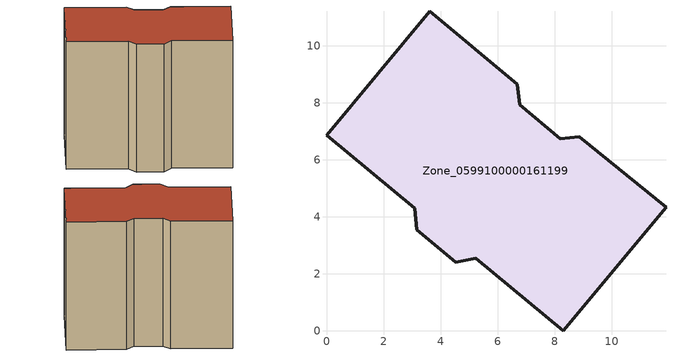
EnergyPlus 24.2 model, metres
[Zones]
Zone_0599100000161199
 floor ground (C_G): 3.1,4.29 0,6.86 3.63,11.21 6.7,8.65 6.78,7.93 8.21,6.74 8.87,6.8 11.91,4.33 8.3,0 5.23,2.54 4.54,2.4 3.17,3.55 z0
 wall outside (C_F): 4.54,2.4 5.23,2.54 8.3,0 11.91,4.33 8.87,6.8 8.21,6.74 6.78,7.93 6.7,8.65 3.63,11.21 0,6.86 3.1,4.29 3.17,3.55 4.54,2.4 z0:8.97
 roof outside (C_R): 8.21,6.74 6.78,7.93 6.7,8.65 3.63,11.21 0,6.86 3.1,4.29 3.17,3.55 4.54,2.4 5.23,2.54 8.3,0 11.91,4.33 8.87,6.8 z8.97
[BUILDING]
Pand.0599100000161199: North Axis=0; Terrain=City; Loads Convergence Tolerance Value=0.04; Temperature Convergence Tolerance Value=0.4; Solar Distribution=FullExterior; Maximum Number of Warmup Days=25; Minimum Number of Warmup Days=1
[Site:Location]
Rotterdam.The.Hague.AP_ZH_NLD Design_Conditions: Latitude=51.96; Longitude=4.45; Time Zone=1; Elevation=-4.5
[SITE:GROUNDTEMPERATURE:BUILDINGSURFACE]
18, 18, 18, 18, 18, 18, 18, 18, 18, 18, 18, 18
[MATERIAL] Thermal Absorptance=0.9; Solar Absorptance=0.7; Visible Absorptance=0.7
Name | Roughness | Thickness | Conductivity | Density | Specific Heat
G.TI.1946 | MediumSmooth | 0.15 | 1 | 540 | 1210
F.TI.1946 | Rough | 0.3 | 0.857143 | 1920 | 840
R.TI.1946 | MediumRough | 0.2 | 0.1 | 1500 | 1000
[CONSTRUCTION]
C_G: G.TI.1946
C_F: F.TI.1946
C_R: R.TI.1946
[ZONE]
Zone_0599100000161199: Type=1; Multiplier=1; Ceiling Height=Autocalculate; Volume=Autocalculate; Floor Area=autocalculate; Part of Total Floor Area=Yes
[ZONEINFILTRATION:DESIGNFLOWRATE]
Infil_Zone_0599100000161199: Zone or ZoneList or Space or SpaceList=Zone_0599100000161199; Schedule=AlwaysOn; Design Flow Rate Calculation Method=Flow/Area; Flow Rate per Floor Area=0.003; Constant Term Coefficient=1; Temperature Term Coefficient=0; Velocity Term Coefficient=0; Velocity Squared Term Coefficient=0
[HVACTEMPLATE:ZONE:IDEALLOADSAIRSYSTEM]
Zone_0599100000161199: Maximum Heating Supply Air Temperature=50; Minimum Cooling Supply Air Temperature=13; Maximum Heating Supply Air Humidity Ratio=0.0156; Minimum Cooling Supply Air Humidity Ratio=0.0077; Heating Limit=NoLimit; Cooling Limit=NoLimit; Dehumidification Control Type=ConstantSensibleHeatRatio; Cooling Sensible Heat Ratio=0.7; Dehumidification Setpoint=60; Humidification Control Type=None; Humidification Setpoint=30; Outdoor Air Method=None; Outdoor Air Flow Rate per Person=0.00944; Outdoor Air Flow Rate per Zone Floor Area=0; Outdoor Air Flow Rate per Zone=0; Demand Controlled Ventilation Type=None; Outdoor Air Economizer Type=NoEconomizer; Heat Recovery Type=None; Sensible Heat Recovery Effectiveness=0.7; Latent Heat Recovery Effectiveness=0.65
[ZONECONTROL:THERMOSTAT]
ThermostatControl_Zone_0599100000161199: Zone or ZoneList=Zone_0599100000161199; Control Type Schedule=DualSetpointControlType; Control 1=Thermostat_Zone_0599100000161199; Temperature Difference Between Cutout And Setpoint=0
[THERMOSTATSETPOINT:DUALSETPOINT]
Thermostat_Zone_0599100000161199: Heating Setpoint Temperature Schedule=HeatingSetpoint_Zone_0599100000161199; Cooling Setpoint Temperature Schedule=CoolingSetpoint_Zone_0599100000161199
[SCHEDULE:COMPACT]
HeatingSetpoint_Zone_0599100000161199: Through: 12/31, For: AllDays, Until: 24:00, 21
CoolingSetpoint_Zone_0599100000161199: Through: 12/31, For: AllDays, Until: 24:00, 24
DualSetpointControlType: Through: 12/31, For: AllDays, Until: 24:00, 4
AlwaysOn: Through: 12/31, For: AllDays, Until: 24:00, 1
